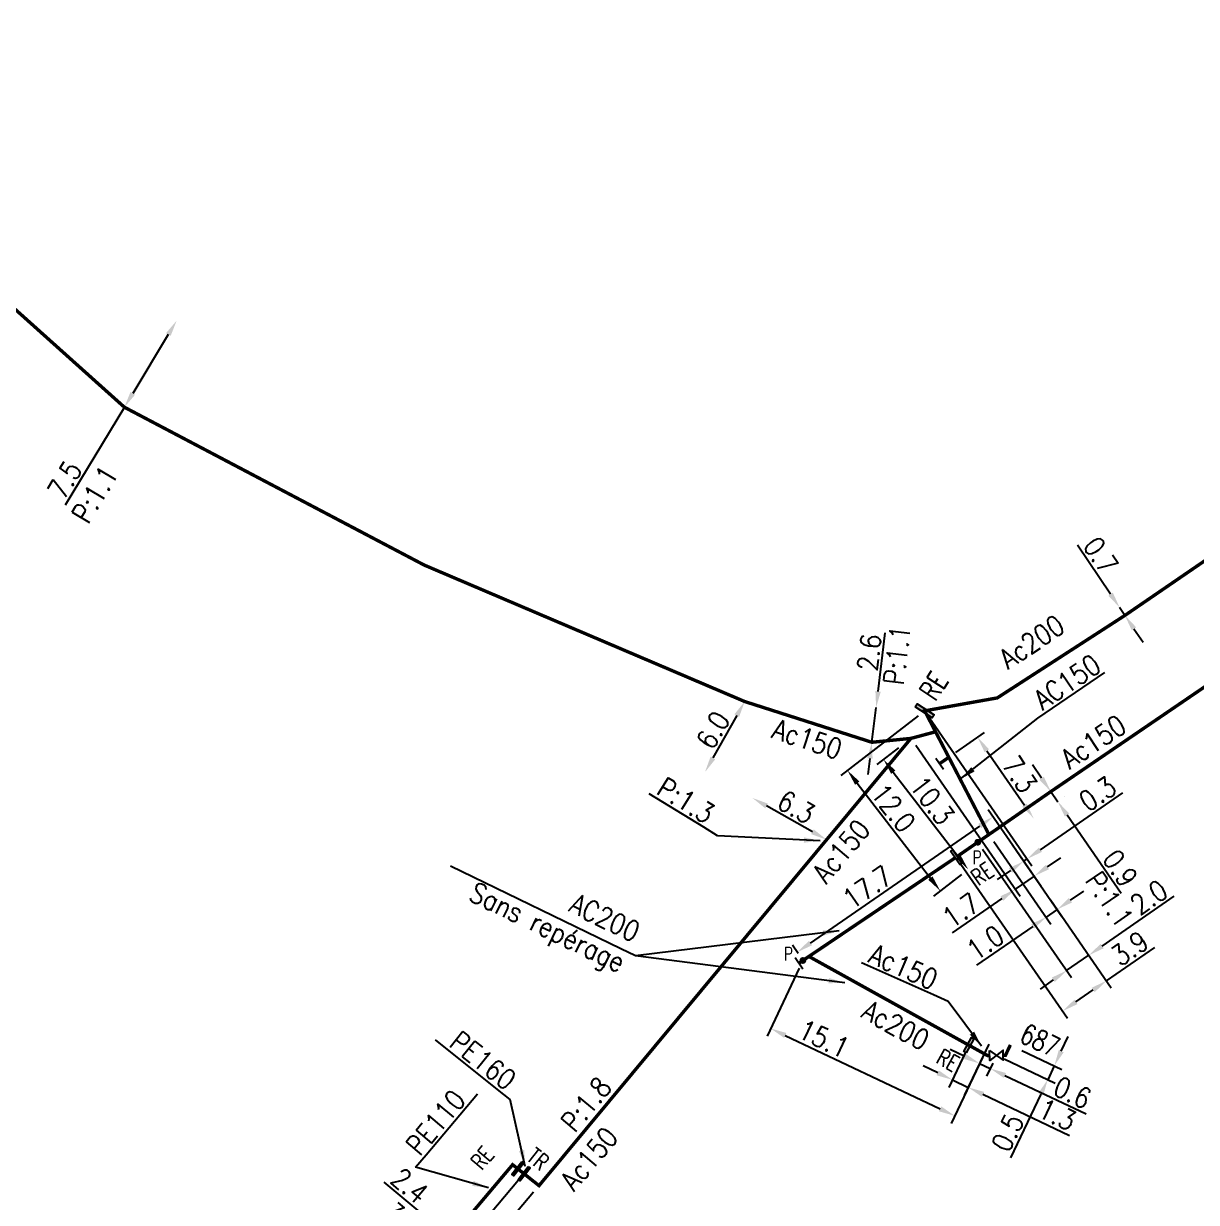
# Model space of a CAD drawing. Header units: millimetres. Extents: x 149999 to 151007, y 125999 to 127005.
# Drawn here: x 150736.1 to 150823, y 126593.9 to 126681.3 of the extents above; entities that cross this region are included whole.
import ezdxf
from ezdxf.enums import TextEntityAlignment as Align

# ---------------------------------------------------------------- set-up
doc = ezdxf.new("R2010")
doc.units = ezdxf.units.MM
doc.header["$PDMODE"] = 34
doc.linetypes.add('L_100_AP', pattern=[14, 10, -1.5, 1, -1.5])
doc.linetypes.add('L_100_PE', pattern=[14, 10, -1.5, 1, -1.5])
doc.layers.get('0').update_dxf_attribs({"linetype": 'CONTINUOUS'})
doc.layers.get('DEFPOINTS').update_dxf_attribs({"linetype": 'CONTINUOUS'})
for name, color, linetype in [('L_140', 3, 'CONTINUOUS'), ('L_300', 7, 'CONTINUOUS'), ('L_340', 7, 'CONTINUOUS')]:
    doc.layers.add(name, color=color, linetype=linetype)
doc.styles.add('G_ROMANS', font='ROMANS.SHX', dxfattribs={"width": 0.75})
doc.styles.get("Standard").update_dxf_attribs({"font": 'romans.shx', "width": 0.85})
doc.dimstyles.get("Standard").update_dxf_attribs({"dimtxt": 1.5, "dimasz": 1.2, "dimexe": 0.625, "dimexo": 0.625, "dimgap": 0.25, "dimtad": 1, "dimdec": 1, "dimzin": 0, "dimdsep": 46, "dimtxsty": 'Standard', "dimcen": -0.5, "dimadec": 0, "dimazin": 0, "dimtfac": 1, "dimtdec": 1, "dimtmove": 0, "dimatfit": 3, "dimfxl": 0, "dimtolj": 1, "dimtzin": 0, "dimarcsym": 0})

# ---------------------------------------------------------------- blocks, each defined once
blk = doc.blocks.new('L_340_07')
at = {"color": 0, "linetype": 'Continuous', "const_width": 0.25, "flags": 128}
blk.add_lwpolyline([(0, 0), (0.35, 0)], dxfattribs=at)
at = {"color": 0, "linetype": 'Continuous', "flags": 128}
blk.add_lwpolyline([(0.35, -0.5), (0.35, 0.5)], dxfattribs=at)
at = {"color": 0, "linetype": 'Continuous', "width": 0.75, "flags": 3}
for tag, p in [('DEF_LEG', (0.723, -3.465)), ('DEF_COUP', (0.723, -5.965)), ('DEF_TYPE', (0.723, -8.465))]:
    blk.add_attdef(tag, text='', height=1.2, dxfattribs=at).set_placement(p, align=Align.MIDDLE)
blk = doc.blocks.new('L_340_20')
at = {"linetype": 'Continuous'}
blk.add_hatch(color=0, dxfattribs=at).paths.add_polyline_path([(0.125, 0.75), (-0.125, 0.75), (-0.125, -0.75), (0.125, -0.75)])
at = {"color": 0, "linetype": 'Continuous'}
blk.add_lwpolyline([(-0.125, 0.75), (0.125, 0.75), (0.125, -0.75), (-0.125, -0.75)], close=True, dxfattribs=at)
at = {"color": 0, "linetype": 'Continuous', "width": 0.75}
for tag, height, flags, p in [('RE', 1, 8, (0, 1.867)), ('DEF_LEG', 1.2, 3, (0, -5)), ('DEF_COUP', 1.2, 3, (0, -7.5)), ('DEF_TYPE', 1.2, 3, (0, -10))]:
    blk.add_attdef(tag, text='', height=height, dxfattribs=dict(at, flags=flags)).set_placement(p, align=Align.MIDDLE)
blk = doc.blocks.new('L_300_09')
at = {"color": 0, "linetype": 'Continuous', "flags": 128}
blk.add_lwpolyline([(-1, 0.75), (1, -0.75), (1, 0.75), (-1, -0.75), (-1, 0.75)], dxfattribs=at)
at = {"color": 0, "linetype": 'Continuous', "width": 0.75}
blk.add_attdef('NUM', text='', height=1.5, dxfattribs=at).set_placement((0, 2.1), align=Align.MIDDLE_CENTER)
at = {"color": 0, "linetype": 'Continuous', "width": 0.75, "flags": 3}
for tag, p in [('DEF_LEG', (0, -5)), ('DEF_COUP', (0, -7.5)), ('DEF_TYPE', (0, -10))]:
    blk.add_attdef(tag, text='', height=1.2, dxfattribs=at).set_placement(p, align=Align.MIDDLE)
blk = doc.blocks.new('L_340_19')
at = {"linetype": 'Continuous'}
blk.add_hatch(color=0, dxfattribs=at).paths.add_polyline_path([(0.12, 0.75), (-0.12, 0.75), (-0.12, -0.75), (0.12, -0.75)])
at = {"color": 0, "linetype": 'Continuous'}
blk.add_lwpolyline([(-0.12, 0.75), (0.12, 0.75), (0.12, -0.75), (-0.12, -0.75)], close=True, dxfattribs=at)
at = {"color": 0, "linetype": 'Continuous', "width": 0.75}
for tag, height, flags, p in [('TR', 1, 8, (0, 1.98)), ('DEF_LEG', 1.2, 3, (0, -5)), ('DEF_COUP', 1.2, 3, (0, -7.5)), ('DEF_TYPE', 1.2, 3, (0, -10))]:
    blk.add_attdef(tag, text='', height=height, dxfattribs=dict(at, flags=flags)).set_placement(p, align=Align.MIDDLE)
blk = doc.blocks.new('*D327')
at = {"layer": 'DEFPOINTS', "color": 0, "linetype": 'Continuous', "transparency": 16777216}
for p in [(150799.259, 126630.586), (150799.259, 126630.586), (150798.945, 126628.005)]:
    blk.add_point(p, dxfattribs=at)
at = {"layer": 'L_140', "color": 0, "linetype": 'Continuous', "lineweight": -2, "transparency": 16777216}
for p, q in [((150799.404, 126631.777), (150799.933, 126636.117)), ((150798.945, 126628.005), (150799.259, 126630.586)), ((150798.799, 126626.814), (150798.654, 126625.623))]:
    blk.add_line(p, q, dxfattribs=at)
at = {"layer": 'L_140', "color": 0, "linetype": 'Continuous', "transparency": 16777216}
for points in [[(150799.206, 126631.801), (150799.603, 126631.753), (150799.259, 126630.586)], [(150798.601, 126626.838), (150798.998, 126626.79), (150798.945, 126628.005)]]:
    blk.add_solid(points, dxfattribs=at)
at = {"layer": 'L_140', "color": 0, "linetype": 'Continuous', "transparency": 16777216, "insert": (150798.749, 126634.663), "char_height": 1.5, "attachment_point": 5, "rotation": 83.05108}
blk.add_mtext('\\A1;2.6', dxfattribs=at)
blk = doc.blocks.new('*D328')
at = {"layer": 'DEFPOINTS', "color": 0, "linetype": 'Continuous', "transparency": 16777216}
for p in [(150817.305, 126637.991), (150817.305, 126637.991), (150817.696, 126637.41)]:
    blk.add_point(p, dxfattribs=at)
at = {"layer": 'L_140', "color": 0, "linetype": 'Continuous', "lineweight": -2, "transparency": 16777216}
for p, q in [((150816.634, 126638.986), (150814.19, 126642.61)), ((150817.696, 126637.41), (150817.305, 126637.991)), ((150818.367, 126636.415), (150819.038, 126635.42))]:
    blk.add_line(p, q, dxfattribs=at)
at = {"layer": 'L_140', "color": 0, "linetype": 'Continuous', "transparency": 16777216}
for points in [[(150816.8, 126639.097), (150816.468, 126638.874), (150817.305, 126637.991)], [(150818.533, 126636.527), (150818.201, 126636.304), (150817.696, 126637.41)]]:
    blk.add_solid(points, dxfattribs=at)
at = {"layer": 'L_140', "color": 0, "linetype": 'Continuous', "transparency": 16777216, "insert": (150815.906, 126641.854), "char_height": 1.5, "attachment_point": 5, "rotation": 303.99096}
blk.add_mtext('\\A1;0.7', dxfattribs=at)
blk = doc.blocks.new('*D329')
at = {"layer": 'DEFPOINTS', "color": 0, "linetype": 'Continuous', "transparency": 16777216}
for p in [(150804.645, 126626.892), (150810.932, 126622.364), (150810.932, 126622.364)]:
    blk.add_point(p, dxfattribs=at)
at = {"layer": 'L_140', "color": 0, "linetype": 'Continuous', "lineweight": -2, "transparency": 16777216}
for p, q in [((150805.159, 126627.247), (150807.294, 126628.724)), ((150807.463, 126627.381), (150810.25, 126623.351))]:
    blk.add_line(p, q, dxfattribs=at)
at = {"layer": 'L_140', "color": 0, "linetype": 'Continuous', "transparency": 16777216}
for points in [[(150807.627, 126627.495), (150807.298, 126627.268), (150806.78, 126628.368)], [(150810.414, 126623.465), (150810.085, 126623.237), (150810.932, 126622.364)]]:
    blk.add_solid(points, dxfattribs=at)
at = {"layer": 'L_140', "color": 0, "linetype": 'Continuous', "transparency": 16777216, "insert": (150809.892, 126625.627), "char_height": 1.5, "attachment_point": 5, "rotation": 304.66375}
blk.add_mtext('\\A1;7.3', dxfattribs=at)
blk = doc.blocks.new('*D330')
at = {"layer": 'DEFPOINTS', "color": 0, "linetype": 'Continuous', "transparency": 16777216}
for p in [(150789.52, 126631.026), (150786.577, 126625.798), (150786.577, 126625.798)]:
    blk.add_point(p, dxfattribs=at)
at = {"layer": 'L_140', "color": 0, "linetype": 'Continuous', "lineweight": -2, "transparency": 16777216}
blk.add_line((150788.932, 126629.98), (150787.165, 126626.843), dxfattribs=at)
at = {"layer": 'L_140', "color": 0, "linetype": 'Continuous', "transparency": 16777216}
for points in [[(150788.757, 126630.078), (150789.106, 126629.882), (150789.52, 126631.026)], [(150786.991, 126626.941), (150787.34, 126626.745), (150786.577, 126625.798)]]:
    blk.add_solid(points, dxfattribs=at)
at = {"layer": 'L_140', "color": 0, "linetype": 'Continuous', "transparency": 16777216, "insert": (150787.177, 126628.902), "char_height": 1.5, "attachment_point": 5, "rotation": 60.61853}
blk.add_mtext('\\A1;6.0', dxfattribs=at)
blk = doc.blocks.new('*D331')
at = {"layer": 'DEFPOINTS', "color": 0, "linetype": 'Continuous', "transparency": 16777216}
for p in [(150790.1, 126623.873), (150790.1, 126623.873), (150795.589, 126620.782)]:
    blk.add_point(p, dxfattribs=at)
at = {"layer": 'L_140', "color": 0, "linetype": 'Continuous', "lineweight": -2, "transparency": 16777216}
blk.add_line((150794.544, 126621.371), (150791.145, 126623.284), dxfattribs=at)
at = {"layer": 'L_140', "color": 0, "linetype": 'Continuous', "transparency": 16777216}
for points in [[(150791.243, 126623.458), (150791.047, 126623.11), (150790.1, 126623.873)], [(150794.642, 126621.545), (150794.446, 126621.196), (150795.589, 126620.782)]]:
    blk.add_solid(points, dxfattribs=at)
at = {"layer": 'L_140', "color": 0, "linetype": 'Continuous', "transparency": 16777216, "insert": (150793.335, 126623.199), "char_height": 1.5, "attachment_point": 5, "rotation": 330.61853}
blk.add_mtext('\\A1;6.3', dxfattribs=at)
blk = doc.blocks.new('*D332')
at = {"layer": 'DEFPOINTS', "color": 0, "linetype": 'Continuous', "transparency": 16777216}
for p in [(150812.205, 126624.349), (150812.72, 126623.601), (150812.722, 126623.602)]:
    blk.add_point(p, dxfattribs=at)
at = {"layer": 'L_140', "color": 0, "linetype": 'Continuous', "lineweight": -2, "transparency": 16777216}
for p, q in [((150811.522, 126625.336), (150810.84, 126626.323)), ((150812.719, 126624.705), (150812.719, 126624.705)), ((150812.205, 126624.349), (150812.722, 126623.602)), ((150813.234, 126623.956), (150813.236, 126623.957)), ((150813.404, 126622.615), (150817.41, 126616.821))]:
    blk.add_line(p, q, dxfattribs=at)
at = {"layer": 'L_140', "color": 0, "linetype": 'Continuous', "transparency": 16777216}
for points in [[(150811.687, 126625.45), (150811.358, 126625.222), (150812.205, 126624.349)], [(150813.569, 126622.728), (150813.24, 126622.501), (150812.722, 126623.602)]]:
    blk.add_solid(points, dxfattribs=at)
at = {"layer": 'L_140', "color": 0, "linetype": 'Continuous', "transparency": 16777216, "insert": (150817.348, 126618.669), "char_height": 1.5, "attachment_point": 5, "rotation": 304.66375}
blk.add_mtext('\\A1;0.9', dxfattribs=at)
blk = doc.blocks.new('*D333')
at = {"layer": 'DEFPOINTS', "color": 0, "linetype": 'Continuous', "transparency": 16777216}
for p in [(150801.838, 126628.293), (150810.969, 126618.077), (150810.969, 126618.077)]:
    blk.add_point(p, dxfattribs=at)
at = {"layer": 'L_140', "color": 0, "linetype": 'Continuous', "lineweight": -2, "transparency": 16777216}
for p, q in [((150802.193, 126627.779), (150809.926, 126616.596)), ((150811.956, 126618.76), (150812.943, 126619.442)), ((150810.969, 126618.077), (150809.571, 126617.11)), ((150808.584, 126616.428), (150804.882, 126613.868))]:
    blk.add_line(p, q, dxfattribs=at)
at = {"layer": 'L_140', "color": 0, "linetype": 'Continuous', "transparency": 16777216}
for points in [[(150811.842, 126618.924), (150812.07, 126618.595), (150810.969, 126618.077)], [(150808.47, 126616.592), (150808.698, 126616.263), (150809.571, 126617.11)]]:
    blk.add_solid(points, dxfattribs=at)
at = {"layer": 'L_140', "color": 0, "linetype": 'Continuous', "transparency": 16777216, "insert": (150805.543, 126615.541), "char_height": 1.5, "attachment_point": 5, "rotation": 34.66375}
blk.add_mtext('\\A1;1.7', dxfattribs=at)
blk = doc.blocks.new('*D334')
at = {"layer": 'DEFPOINTS', "color": 0, "linetype": 'Continuous', "transparency": 16777216}
for p in [(150801.413, 126627.983), (150806.082, 126618.579), (150806.082, 126618.579)]:
    blk.add_point(p, dxfattribs=at)
at = {"layer": 'L_140', "color": 0, "linetype": 'Continuous', "lineweight": -2, "transparency": 16777216}
for p, q in [((150800.918, 126627.602), (150799.303, 126626.359)), ((150800.53, 126625.79), (150805.349, 126619.53))]:
    blk.add_line(p, q, dxfattribs=at)
at = {"layer": 'L_140', "color": 0, "linetype": 'Continuous', "transparency": 16777216}
for points in [[(150800.689, 126625.912), (150800.372, 126625.667), (150799.798, 126626.74)], [(150805.508, 126619.652), (150805.191, 126619.408), (150806.082, 126618.579)]]:
    blk.add_solid(points, dxfattribs=at)
at = {"layer": 'L_140', "color": 0, "linetype": 'Continuous', "transparency": 16777216, "insert": (150803.409, 126623.69), "char_height": 1.5, "attachment_point": 5, "rotation": 307.59005}
blk.add_mtext('\\A1;10.3', dxfattribs=at)
blk = doc.blocks.new('*D335')
at = {"layer": 'DEFPOINTS', "color": 0, "linetype": 'Continuous', "transparency": 16777216}
for p in [(150806.795, 126620.597), (150811.848, 126616.807), (150815.022, 126612.216)]:
    blk.add_point(p, dxfattribs=at)
at = {"layer": 'L_300', "color": 0, "linetype": 'Continuous', "lineweight": -2, "transparency": 16777216}
for p, q in [((150807.15, 126620.083), (150813.732, 126610.565)), ((150812.203, 126616.293), (150815.377, 126611.702)), ((150816.009, 126612.899), (150821.35, 126616.592)), ((150813.377, 126611.079), (150815.022, 126612.216)), ((150812.39, 126610.396), (150811.403, 126609.714))]:
    blk.add_line(p, q, dxfattribs=at)
at = {"layer": 'L_300', "color": 0, "linetype": 'Continuous', "transparency": 16777216}
for points in [[(150815.895, 126613.063), (150816.123, 126612.734), (150815.022, 126612.216)], [(150812.276, 126610.561), (150812.504, 126610.232), (150813.377, 126611.079)]]:
    blk.add_solid(points, dxfattribs=at)
at = {"layer": 'L_300', "color": 0, "linetype": 'Continuous', "transparency": 16777216, "insert": (150819.477, 126616.513), "char_height": 1.5, "attachment_point": 5, "rotation": 34.66375}
blk.add_mtext('\\A1;2.0', dxfattribs=at)
blk = doc.blocks.new('*D336')
at = {"layer": 'DEFPOINTS', "color": 0, "linetype": 'Continuous', "transparency": 16777216}
for p in [(150807.926, 126622.478), (150811.848, 126616.807), (150793.832, 126611.828)]:
    blk.add_point(p, dxfattribs=at)
at = {"layer": 'L_300', "color": 0, "linetype": 'Continuous', "lineweight": -2, "transparency": 16777216}
for p, q in [((150811.492, 126617.321), (150807.571, 126622.992)), ((150794.396, 126613.122), (150806.939, 126621.796)), ((150793.476, 126612.342), (150793.053, 126612.954))]:
    blk.add_line(p, q, dxfattribs=at)
at = {"layer": 'L_300', "color": 0, "linetype": 'Continuous', "transparency": 16777216}
for points in [[(150806.825, 126621.96), (150807.053, 126621.631), (150807.926, 126622.478)], [(150794.282, 126613.287), (150794.51, 126612.958), (150793.409, 126612.44)]]:
    blk.add_solid(points, dxfattribs=at)
at = {"layer": 'L_300', "color": 0, "linetype": 'Continuous', "transparency": 16777216, "insert": (150798.616, 126617.256), "char_height": 1.5, "attachment_point": 5, "rotation": 34.66375}
blk.add_mtext('\\A1;17.7', dxfattribs=at)
blk = doc.blocks.new('*D337')
at = {"layer": 'DEFPOINTS', "color": 0, "linetype": 'Continuous', "transparency": 16777216}
for p in [(150807.617, 126621.166), (150808.952, 126620.995), (150812.675, 126615.611)]:
    blk.add_point(p, dxfattribs=at)
at = {"layer": 'L_140', "color": 0, "linetype": 'Continuous', "lineweight": -2, "transparency": 16777216}
for p, q in [((150807.973, 126620.652), (150812.208, 126614.528)), ((150809.307, 126620.481), (150813.03, 126615.097)), ((150813.662, 126616.293), (150814.649, 126616.976)), ((150812.675, 126615.611), (150811.852, 126615.042)), ((150810.865, 126614.36), (150806.693, 126611.475))]:
    blk.add_line(p, q, dxfattribs=at)
at = {"layer": 'L_140', "color": 0, "linetype": 'Continuous', "transparency": 16777216}
for points in [[(150813.548, 126616.458), (150813.775, 126616.129), (150812.675, 126615.611)], [(150810.751, 126614.524), (150810.979, 126614.195), (150811.852, 126615.042)]]:
    blk.add_solid(points, dxfattribs=at)
at = {"layer": 'L_140', "color": 0, "linetype": 'Continuous', "transparency": 16777216, "insert": (150807.354, 126613.147), "char_height": 1.5, "attachment_point": 5, "rotation": 34.66375}
blk.add_mtext('\\A1;1.0', dxfattribs=at)
blk = doc.blocks.new('*D338')
at = {"layer": 'DEFPOINTS', "color": 0, "linetype": 'Continuous', "transparency": 16777216}
for p in [(150805.191, 126619.488), (150811.848, 126616.807), (150816.33, 126610.325)]:
    blk.add_point(p, dxfattribs=at)
at = {"layer": 'L_340', "color": 0, "linetype": 'Continuous', "lineweight": -2, "transparency": 16777216}
for p, q in [((150805.547, 126618.974), (150813.436, 126607.564)), ((150812.203, 126616.293), (150816.685, 126609.811)), ((150816.33, 126610.325), (150819.9, 126612.794)), ((150814.068, 126608.761), (150815.343, 126609.643))]:
    blk.add_line(p, q, dxfattribs=at)
at = {"layer": 'L_340', "color": 0, "linetype": 'Continuous', "transparency": 16777216}
for points in [[(150815.229, 126609.807), (150815.457, 126609.478), (150816.33, 126610.325)], [(150813.954, 126608.925), (150814.182, 126608.596), (150813.081, 126608.078)]]:
    blk.add_solid(points, dxfattribs=at)
at = {"layer": 'L_340', "color": 0, "linetype": 'Continuous', "transparency": 16777216, "insert": (150818.052, 126612.732), "char_height": 1.5, "attachment_point": 5, "rotation": 34.66375}
blk.add_mtext('\\A1;3.9', dxfattribs=at)
blk = doc.blocks.new('*D339')
at = {"layer": 'DEFPOINTS', "color": 0, "linetype": 'Continuous', "transparency": 16777216}
for p in [(150793.832, 126611.828), (150807.876, 126606.202), (150805.083, 126600.315)]:
    blk.add_point(p, dxfattribs=at)
at = {"layer": 'L_300', "color": 0, "linetype": 'Continuous', "lineweight": -2, "transparency": 16777216}
for p, q in [((150793.564, 126611.263), (150791.173, 126606.224)), ((150792.525, 126606.275), (150803.999, 126600.83)), ((150807.608, 126605.637), (150804.815, 126599.751))]:
    blk.add_line(p, q, dxfattribs=at)
at = {"layer": 'L_300', "color": 0, "linetype": 'Continuous', "transparency": 16777216}
for points in [[(150792.611, 126606.455), (150792.439, 126606.094), (150791.441, 126606.789)], [(150804.085, 126601.011), (150803.913, 126600.649), (150805.083, 126600.315)]]:
    blk.add_solid(points, dxfattribs=at)
at = {"layer": 'L_300', "color": 0, "linetype": 'Continuous', "transparency": 16777216, "insert": (150795.377, 126606.028), "char_height": 1.5, "attachment_point": 5, "rotation": 334.61443}
blk.add_mtext('\\A1;15.1', dxfattribs=at)
blk = doc.blocks.new('*D340')
at = {"layer": 'DEFPOINTS', "color": 0, "linetype": 'Continuous', "transparency": 16777216}
for p in [(150774.278, 126595.137), (150765.661, 126590.042), (150765.661, 126590.042)]:
    blk.add_point(p, dxfattribs=at)
at = {"layer": 'L_140', "color": 0, "linetype": 'Continuous', "lineweight": -2, "transparency": 16777216}
for p, q in [((150773.875, 126594.659), (150767.78, 126587.436)), ((150765.661, 126590.042), (150762.32, 126592.862)), ((150767.266, 126588.688), (150766.578, 126589.268))]:
    blk.add_line(p, q, dxfattribs=at)
at = {"layer": 'L_140', "color": 0, "linetype": 'Continuous', "transparency": 16777216}
for points in [[(150766.707, 126589.421), (150766.449, 126589.116), (150765.661, 126590.042)], [(150767.395, 126588.841), (150767.137, 126588.535), (150768.183, 126587.914)]]:
    blk.add_solid(points, dxfattribs=at)
at = {"layer": 'L_140', "color": 0, "linetype": 'Continuous', "transparency": 16777216, "insert": (150764.177, 126592.603), "char_height": 1.5, "attachment_point": 5, "rotation": 319.83994}
blk.add_mtext('\\A1;3.3', dxfattribs=at)
blk = doc.blocks.new('*D343')
at = {"layer": 'DEFPOINTS', "color": 0, "linetype": 'Continuous', "transparency": 16777216}
for p in [(150807.876, 126606.202), (150806.128, 126605.551), (150806.084, 126602.425)]:
    blk.add_point(p, dxfattribs=at)
at = {"layer": 'L_340', "color": 0, "linetype": 'Continuous', "lineweight": -2, "transparency": 16777216}
for p, q in [((150807.608, 126605.637), (150805.816, 126601.86)), ((150805.86, 126604.986), (150804.641, 126602.417)), ((150803.825, 126603.496), (150802.741, 126604.011)), ((150804.909, 126602.982), (150806.084, 126602.425)), ((150807.168, 126601.91), (150813.6, 126598.858))]:
    blk.add_line(p, q, dxfattribs=at)
at = {"layer": 'L_340', "color": 0, "linetype": 'Continuous', "transparency": 16777216}
for points in [[(150803.911, 126603.677), (150803.739, 126603.316), (150804.909, 126602.982)], [(150807.254, 126602.091), (150807.082, 126601.729), (150806.084, 126602.425)]]:
    blk.add_solid(points, dxfattribs=at)
at = {"layer": 'L_340', "color": 0, "linetype": 'Continuous', "transparency": 16777216, "insert": (150812.678, 126600.402), "char_height": 1.5, "attachment_point": 5, "rotation": 334.61443}
blk.add_mtext('\\A1;1.3', dxfattribs=at)
blk = doc.blocks.new('*D344')
at = {"layer": 'DEFPOINTS', "color": 0, "linetype": 'Continuous', "transparency": 16777216}
for p in [(150807.876, 126606.202), (150808.179, 126604.794), (150806.925, 126604.197)]:
    blk.add_point(p, dxfattribs=at)
at = {"layer": 'L_300', "color": 0, "linetype": 'Continuous', "lineweight": -2, "transparency": 16777216}
for p, q in [((150807.608, 126605.637), (150806.657, 126603.633)), ((150805.841, 126604.712), (150804.757, 126605.226)), ((150806.925, 126604.197), (150807.718, 126603.821)), ((150807.911, 126604.229), (150807.45, 126603.257)), ((150808.802, 126603.307), (150814.815, 126600.454))]:
    blk.add_line(p, q, dxfattribs=at)
at = {"layer": 'L_300', "color": 0, "linetype": 'Continuous', "transparency": 16777216}
for points in [[(150805.927, 126604.893), (150805.755, 126604.531), (150806.925, 126604.197)], [(150808.887, 126603.488), (150808.716, 126603.126), (150807.718, 126603.821)]]:
    blk.add_solid(points, dxfattribs=at)
at = {"layer": 'L_300', "color": 0, "linetype": 'Continuous', "transparency": 16777216, "insert": (150813.811, 126602.037), "char_height": 1.5, "attachment_point": 5, "rotation": 334.61443}
blk.add_mtext('\\A1;0.6', dxfattribs=at)
blk = doc.blocks.new('*D345')
at = {"layer": 'DEFPOINTS', "color": 0, "linetype": 'Continuous', "transparency": 16777216}
for p in [(150809.502, 126605.431), (150808.179, 126604.794), (150812.463, 126604.026)]:
    blk.add_point(p, dxfattribs=at)
at = {"layer": 'L_300', "color": 0, "linetype": 'Continuous', "lineweight": -2, "transparency": 16777216}
for p, q in [((150812.977, 126605.11), (150813.492, 126606.194)), ((150808.744, 126604.526), (150812.538, 126602.725)), ((150810.066, 126605.163), (150813.027, 126603.758)), ((150812.463, 126604.026), (150811.973, 126602.993)), ((150811.459, 126601.909), (150809.226, 126597.204))]:
    blk.add_line(p, q, dxfattribs=at)
at = {"layer": 'L_300', "color": 0, "linetype": 'Continuous', "transparency": 16777216}
for points in [[(150812.797, 126605.195), (150813.158, 126605.024), (150812.463, 126604.026)], [(150811.278, 126601.995), (150811.639, 126601.824), (150811.973, 126602.993)]]:
    blk.add_solid(points, dxfattribs=at)
at = {"layer": 'L_300', "color": 0, "linetype": 'Continuous', "transparency": 16777216, "insert": (150809.002, 126599.066), "char_height": 1.5, "attachment_point": 5, "rotation": 64.61443}
blk.add_mtext('\\A1;0.5', dxfattribs=at)
blk = doc.blocks.new('*D626')
at = {"layer": 'DEFPOINTS', "color": 0, "linetype": 'Continuous', "transparency": 16777216}
for p in [(150773.172, 126596.015), (150767.119, 126591.771), (150767.119, 126591.771)]:
    blk.add_point(p, dxfattribs=at)
at = {"layer": 'L_340', "color": 0, "linetype": 'Continuous', "lineweight": -2, "transparency": 16777216}
for p, q in [((150766.202, 126592.545), (150762.815, 126595.403)), ((150772.769, 126595.537), (150768.159, 126590.075)), ((150768.563, 126590.553), (150767.119, 126591.771)), ((150769.48, 126589.779), (150770.397, 126589.005))]:
    blk.add_line(p, q, dxfattribs=at)
at = {"layer": 'L_340', "color": 0, "linetype": 'Continuous', "transparency": 16777216}
for points in [[(150766.331, 126592.698), (150766.073, 126592.392), (150767.119, 126591.771)], [(150769.609, 126589.932), (150769.351, 126589.626), (150768.563, 126590.553)]]:
    blk.add_solid(points, dxfattribs=at)
at = {"layer": 'L_340', "color": 0, "linetype": 'Continuous', "transparency": 16777216, "insert": (150764.695, 126595.125), "char_height": 1.5, "attachment_point": 5, "rotation": 319.83994}
blk.add_mtext('\\A1;2.4', dxfattribs=at)
blk = doc.blocks.new('*D633')
at = {"layer": 'DEFPOINTS', "color": 0, "linetype": 'Continuous', "transparency": 16777216}
for p in [(150802.857, 126630.336), (150808.952, 126620.995), (150810.202, 126619.187)]:
    blk.add_point(p, dxfattribs=at)
at = {"layer": 'L_340', "color": 0, "linetype": 'Continuous', "lineweight": -2, "transparency": 16777216}
for p, q in [((150803.212, 126629.822), (150810.804, 126618.844)), ((150811.436, 126620.04), (150817.543, 126624.264)), ((150809.307, 126620.481), (150810.557, 126618.673)), ((150810.202, 126619.187), (150810.449, 126619.358)), ((150809.215, 126618.504), (150808.228, 126617.822))]:
    blk.add_line(p, q, dxfattribs=at)
at = {"layer": 'L_340', "color": 0, "linetype": 'Continuous', "transparency": 16777216}
for points in [[(150811.322, 126620.205), (150811.549, 126619.876), (150810.449, 126619.358)], [(150809.101, 126618.669), (150809.329, 126618.34), (150810.202, 126619.187)]]:
    blk.add_solid(points, dxfattribs=at)
at = {"layer": 'L_340', "color": 0, "linetype": 'Continuous', "transparency": 16777216, "insert": (150815.67, 126624.184), "char_height": 1.5, "attachment_point": 5, "rotation": 34.66375}
blk.add_mtext('\\A1;0.3', dxfattribs=at)
blk = doc.blocks.new('*D634')
at = {"layer": 'DEFPOINTS', "color": 0, "linetype": 'Continuous', "transparency": 16777216}
for p in [(150802.857, 126630.336), (150806.082, 126618.579), (150804.013, 126616.986)]:
    blk.add_point(p, dxfattribs=at)
at = {"layer": 'L_340', "color": 0, "linetype": 'Continuous', "lineweight": -2, "transparency": 16777216}
for p, q in [((150802.362, 126629.955), (150796.634, 126625.546)), ((150797.862, 126624.976), (150803.281, 126617.937)), ((150805.586, 126618.197), (150803.517, 126616.605))]:
    blk.add_line(p, q, dxfattribs=at)
at = {"layer": 'L_340', "color": 0, "linetype": 'Continuous', "transparency": 16777216}
for points in [[(150798.02, 126625.098), (150797.703, 126624.854), (150797.13, 126625.927)], [(150803.439, 126618.059), (150803.122, 126617.815), (150804.013, 126616.986)]]:
    blk.add_solid(points, dxfattribs=at)
at = {"layer": 'L_340', "color": 0, "linetype": 'Continuous', "transparency": 16777216, "insert": (150800.535, 126623.143), "char_height": 1.5, "attachment_point": 5, "rotation": 307.59005}
blk.add_mtext('\\A1;12.0', dxfattribs=at)
blk = doc.blocks.new('*D636')
at = {"layer": 'DEFPOINTS', "color": 0, "linetype": 'Continuous', "transparency": 16777216}
for p in [(150747.429, 126659.264), (150747.429, 126659.264), (150743.553, 126652.843)]:
    blk.add_point(p, dxfattribs=at)
at = {"layer": 'L_140', "color": 0, "linetype": 'Continuous', "lineweight": -2, "transparency": 16777216}
for p, q in [((150746.808, 126658.236), (150744.173, 126653.87)), ((150743.553, 126652.843), (150739.174, 126645.589))]:
    blk.add_line(p, q, dxfattribs=at)
at = {"layer": 'L_140', "color": 0, "linetype": 'Continuous', "transparency": 16777216}
for points in [[(150746.637, 126658.34), (150746.98, 126658.133), (150747.429, 126659.264)], [(150744.002, 126653.973), (150744.344, 126653.767), (150743.553, 126652.843)]]:
    blk.add_solid(points, dxfattribs=at)
at = {"layer": 'L_140', "color": 0, "linetype": 'Continuous', "transparency": 16777216, "insert": (150739.137, 126647.463), "char_height": 1.5, "attachment_point": 5, "rotation": 58.88333}
blk.add_mtext('\\A1;7.5', dxfattribs=at)
blk = doc.blocks.new('L_300_12')
at = {"color": 0, "linetype": 'Continuous', "const_width": 0.248, "flags": 128}
blk.add_lwpolyline([(-0.126, 0, 1), (0.126, 0, 1)], format="xyb", close=True, dxfattribs=at)
at = {"linetype": 'Continuous', "style": 'G_ROMANS', "width": 0.75}
blk.add_attdef('P', text='', height=1, dxfattribs=at).set_placement((0, 1.331), align=Align.MIDDLE_CENTER)
at = {"color": 0, "linetype": 'Continuous', "width": 0.75, "flags": 3}
for tag, p in [('DEF_LEG', (0, -5)), ('DEF_COUP', (0, -7.5)), ('DEF_TYPE', (0, -10))]:
    blk.add_attdef(tag, text='', height=1.2, dxfattribs=at).set_placement(p, align=Align.MIDDLE)

msp = doc.modelspace()

# ---------------------------------------------------------------- linework, layer by layer
at = {"layer": 'L_140', "linetype": 'L_100_AP', "flags": 128}
for points in [[(150803.663, 126628.783, 0.25, 0.25, 0), (150801.838, 126628.293, 0.25, 0.25, 0), (150798.945, 126628.005, 0.25, 0.25, 0), (150789.52, 126631.026, 0.25, 0.25, 0), (150765.77, 126641.142, 0.25, 0.25, 0), (150743.553, 126652.843, 0.25, 0.25, 0), (150719.049, 126674.831, 0.25, 0.25, 0), (150698.958, 126695.904, 0.25, 0.25, 0), (150681.618, 126726.048, 0.25, 0.25, 0), (150670.292, 126756.342, 0.25, 0.25, 0), (150665.815, 126776.449, 0.25, 0.25, 0), (150662.199, 126792.229, 0.25, 0.25, 0), (150656.014, 126819.25, 0.25, 0.25, 0), (150650.45, 126842.833, 0.25, 0.25, 0), (150648.535, 126850.965, 0.25, 0.25, 0), (150647.647, 126853.595, 0.25, 0.25, 0), (150647.179, 126855.653, 0.25, 0.25, 0), (150646.861, 126857.048, 0.25, 0.25, 0), (150647.637, 126857.224, 0.25, 0.25, 0), (150647.366, 126858.417, 0.25, 0.25, 0), (150647.092, 126859.621, 0.25, 0.25, 0), (150646.984, 126860.094, 0.25, 0.25, 0), (150646.576, 126862.397, 0.25, 0.25, 0), (150644.509, 126869.989, 0.25, 0.25, 0), (150642.98, 126876.396, 0.25, 0.25, 0), (150642.98, 126876.396, 0.25, 0.25, 0), (150642.98, 126876.396, 0.25, 0.25, 0), (150640.603, 126885.334, 0.25, 0.25, 0), (150639.307, 126890.625, 0.25, 0.25, 0), (150637.094, 126900.378, 0.25, 0.25, 0), (150635.86, 126909.429, 0.25, 0.25, 0), (150634.854, 126913.95, 0.25, 0.25, 0), (150634.038, 126919.504, 0.25, 0.25, 0), (150633.012, 126924.779, 0.25, 0.25, 0), (150632.522, 126927.334, 0.25, 0.25, 0), (150631.293, 126933.573, 0.25, 0.25, 0), (150630.756, 126936.069, 0.25, 0.25, 0), (150631.24, 126936.199, 0.25, 0.25, 0), (150629.787, 126941.334, 0.25, 0.25, 0), (150628.239, 126943.837, 0.25, 0.25, 0), (150627.935, 126944.338, 0, 0, 0)], [(150805.113, 126619.436, 0.25, 0.25, 0), (150794.278, 126612.128, 0.25, 0.25, 0), (150793.832, 126611.828, 0, 0, 0)]]:
    msp.add_lwpolyline(points, format="xyseb", dxfattribs=at)
at = {"layer": 'L_140', "linetype": 'L_100_AP', "const_width": 0.25}
for points in [[(150805.268, 126619.542), (150806.795, 126620.597), (150807.617, 126621.166), (150812.205, 126624.349), (150830.533, 126636.836), (150845.589, 126647.109), (150848.898, 126649.215), (150850.004, 126649.92), (150850.511, 126650.243), (150866.413, 126660.884), (150877.707, 126668.45), (150876.984, 126669.649), (150884.09, 126674.131), (150884.799, 126672.922), (150894.713, 126679.951), (150919.492, 126696.724)], [(150801.838, 126628.293), (150795.589, 126620.782), (150774.278, 126595.137), (150773.172, 126596.015)]]:
    msp.add_lwpolyline(points, dxfattribs=at)
at = {"layer": 'L_140', "linetype": 'L_100_PE'}
msp.add_lwpolyline([(150807.617, 126621.166, 0.25, 0.25, 0), (150807.617, 126621.166, 0.25, 0.25, 0), (150807.617, 126621.166, 0.25, 0.25, 0), (150807.617, 126621.166, 0.25, 0.25, 0), (150803.663, 126628.783, 0.25, 0.25, 0), (150802.857, 126630.336, 0.25, 0.25, 0), (150808.239, 126631.295, 0.25, 0.25, 0), (150817.696, 126637.41, 0.25, 0.25, 0), (150834.018, 126648.587, 0.25, 0.25, 0), (150838.402, 126651.836, 0.25, 0.25, 0), (150841.625, 126653.852, 0.25, 0.25, 0), (150845.757, 126656.694, 0.25, 0.25, 0), (150845.757, 126656.694, 0.25, 0.25, 0), (150850.359, 126659.665, 0.25, 0.25, 0), (150853.606, 126661.762, 0.25, 0.25, 0), (150861.936, 126668.026, 0.25, 0.25, 0), (150862.783, 126668.666, 0, 0, 0)], format="xyseb", dxfattribs=at)
at = {"layer": 'L_140', "linetype": 'L_100_PE', "const_width": 0.25, "flags": 128}
msp.add_lwpolyline([(150804.645, 126626.892), (150804.246, 126626.616)], dxfattribs=at)
at = {"layer": 'L_140', "linetype": 'L_100_AP', "const_width": 0.25, "flags": 128}
for points in [[(150807.679, 126604.785), (150807.513, 126604.782), (150806.128, 126605.551), (150794.278, 126612.128)], [(150809.208, 126605.57), (150808.845, 126604.805), (150808.679, 126604.802)]]:
    msp.add_lwpolyline(points, dxfattribs=at)
at = {"layer": 'L_140', "linetype": 'L_100_PE', "flags": 128}
msp.add_lwpolyline([(150773.172, 126596.015, 0.25, 0.25, 0), (150772.703, 126596.388, 0.25, 0.25, 0), (150772.322, 126596.69, 0.25, 0.25, 0), (150764.625, 126587.575, 0.25, 0.25, 0), (150759.081, 126581.16, 0.25, 0.25, 0), (150752.872, 126574.113, 0.25, 0.25, 0), (150752.872, 126574.113, 0.25, 0.25, 0), (150752.872, 126574.113, 0.25, 0.25, 0), (150752.872, 126574.113, 0.25, 0.25, 0), (150741.396, 126560.513, 0.25, 0.25, 0), (150733.648, 126551.997, 0.25, 0.25, 0), (150722.304, 126540.199, 0.25, 0.25, 0), (150708.916, 126526.245, 0.25, 0.25, 0), (150705.533, 126523.265, 0.25, 0.25, 0), (150705.272, 126522.68, 0.25, 0.25, 0), (150705.272, 126522.68, 0.25, 0.25, 0), (150685.511, 126500.024, 0.25, 0.25, 0), (150674.548, 126487.863, 0.25, 0.25, 0), (150669.778, 126482.511, 0.25, 0.25, 0), (150665.202, 126477.246, 0.25, 0.25, 0), (150662.177, 126473.492, 0.25, 0.25, 0), (150659.836, 126470.241, 0.25, 0.25, 0), (150659.836, 126470.241, 0.25, 0.25, 0), (150654.084, 126451.33, 0.25, 0.25, 0), (150651.381, 126438.703, 0.25, 0.25, 0), (150649.297, 126428.569, 0.25, 0.25, 0), (150646.196, 126416.887, 0.25, 0.25, 0), (150646.543, 126416.397, 0.25, 0.25, 0), (150646.269, 126415.195, 0.25, 0.25, 0), (150645.673, 126414.943, 0.25, 0.25, 0), (150641.547, 126399.545, 0.25, 0.25, 0), (150649.602, 126398.118, 0, 0, 0)], format="xyseb", dxfattribs=at)

# ---------------------------------------------------------------- block references
at = {"layer": 'L_300'}
ref = msp.add_blockref('L_300_12', (150806.795, 126620.597), dxfattribs=dict(at, rotation=34.6637504237373))
ref.add_attrib('P', 'P', dxfattribs={"layer": '0', "linetype": 'Continuous', "height": 1, "style": 'G_ROMANS', "width": 0.75}).set_placement((150806.735, 126619.462), align=Align.MIDDLE_CENTER)
ref = msp.add_blockref('L_300_12', (150793.832, 126611.828), dxfattribs=dict(at, rotation=33.99642738126583))
ref.add_attrib('P', 'P', dxfattribs={"layer": '0', "linetype": 'Continuous', "height": 1, "style": 'G_ROMANS', "width": 0.75}).set_placement((150792.758, 126612.318), align=Align.MIDDLE_CENTER)
ref = msp.add_blockref('L_300_09', (150808.179, 126604.794), dxfattribs=dict(at, xscale=0.4999999999869773, yscale=0.4999999999869773, zscale=0.4999999999869773, rotation=0.9928670564941637))
ref.add_attrib('NUM', '687', dxfattribs={"layer": '0', "color": 0, "linetype": 'Continuous', "height": 1.5, "rotation": 334.06103, "width": 0.75}).set_placement((150811.41, 126605.905), align=Align.MIDDLE_CENTER)
at = {"layer": 'L_340'}
ref = msp.add_blockref('L_340_20', (150802.857, 126630.336), dxfattribs=dict(at, rotation=56.93298979634182))
ref.add_attrib('RE', 'RE', dxfattribs={"layer": '0', "color": 0, "linetype": 'Continuous', "height": 1.5, "rotation": 56.93299, "width": 0.75, "flags": 8}).set_placement((150803.529, 126632.193), align=Align.MIDDLE)
for p, rotation in [((150804.246, 126626.616), 214.6637504258529), ((150793.832, 126611.828), 213.996427382358)]:
    msp.add_blockref('L_340_07', p, dxfattribs=dict(at, rotation=rotation))
ref = msp.add_blockref('L_340_20', (150805.191, 126619.488), dxfattribs=dict(at, xscale=0.7999999999989733, yscale=0.7999999999989733, zscale=0.7999999999989733, rotation=34.66375044343873))
ref.add_attrib('RE', 'RE', dxfattribs={"layer": '0', "color": 0, "linetype": 'Continuous', "height": 1.2, "rotation": 34.66375, "width": 0.75, "flags": 8}).set_placement((150807.129, 126618.262), align=Align.MIDDLE)
ref = msp.add_blockref('L_340_20', (150806.128, 126605.551), dxfattribs=dict(at, xscale=0.8000000000084915, yscale=0.8000000000084915, zscale=0.8000000000084915, rotation=150.9687278328519))
ref.add_attrib('RE', 'RE', dxfattribs={"layer": '0', "color": 0, "linetype": 'Continuous', "height": 1.2, "rotation": 330.96873, "width": 0.75, "flags": 8}).set_placement((150804.585, 126604.436), align=Align.MIDDLE)
ref = msp.add_blockref('L_340_20', (150772.703, 126596.388), dxfattribs=dict(at, xscale=0.8000000000063124, yscale=0.8000000000063124, zscale=0.8000000000063124, rotation=321.5441578189776))
ref.add_attrib('RE', 'RE', dxfattribs={"layer": '0', "color": 0, "linetype": 'Continuous', "height": 1.2, "rotation": 49.66427, "width": 0.75, "flags": 8}).set_placement((150770.084, 126597.194), align=Align.MIDDLE)
ref = msp.add_blockref('L_340_19', (150773.172, 126596.015), dxfattribs=dict(at, xscale=0.8000000000063124, yscale=0.8000000000063124, zscale=0.8000000000063124, rotation=321.5441578189776))
ref.add_attrib('TR', 'TR', dxfattribs={"layer": '0', "color": 0, "linetype": 'Continuous', "height": 1.2, "rotation": 321.54416, "width": 0.75, "flags": 8}).set_placement((150774.205, 126597.112), align=Align.MIDDLE)

# ---------------------------------------------------------------- texts
at = {"layer": 'L_140', "linetype": 'Continuous', "char_height": 1.5}
for s, insert, attachment_point, rotation in [('P:1.1', (150743.144, 126647.898), 9, 58.88333), ('Ac200', (150813.381, 126636.292), 9, 33.99643), ('P:1.1', (150801.824, 126636.58), 9, 83.05108), ('AC150', (150816.068, 126633.385), 9, 34.34995), ('Ac150', (150817.945, 126628.883), 9, 33.99643), ('Ac150', (150796.414, 126626.703), 9, 341.54295), ('P:1.3', (150786.646, 126621.897), 9, 328.398), ('Ac150', (150798.936, 126621.47), 9, 49.94761), ('P:1.1', (150814.673, 126617.757), 7, 304.66375), ('AC200\\PSans repérage', (150779.96, 126610.456), 9, 334.14767), ('Ac150', (150803.384, 126609.615), 9, 336.16569), ('Ac200', (150802.642, 126605.103), 9, 330.96873), ('PE160', (150771.803, 126602.127), 9, 321.54416), ('P:1.8', (150776.919, 126598.974), 7, 50.10543), ('PE110', (150765.426, 126597.247), 7, 49.79183), ('Ac150', (150780.248, 126598.666), 9, 49.94761)]:
    msp.add_mtext(s, dxfattribs=dict(at, insert=insert, attachment_point=attachment_point, rotation=rotation))

# ---------------------------------------------------------------- dimensions: what is measured, and where the dimension line sits
at = {"layer": 'L_140', "linetype": 'Continuous'}
for base, p1, p2, angle, picture, middle in [((150747.429, 126659.264), (150743.553, 126652.843), (150747.429, 126659.264), 238.88333, '*D636', (150739.994, 126646.947)), ((150817.305, 126637.991), (150817.696, 126637.41), (150817.305, 126637.991), 303.99096, '*D328', (150815.077, 126641.295)), ((150799.259, 126630.586), (150798.945, 126628.005), (150799.259, 126630.586), 263.05108, '*D327', (150799.741, 126634.542)), ((150786.577, 126625.798), (150789.52, 126631.026), (150786.577, 126625.798), 60.61853, '*D330', (150788.049, 126628.412)), ((150810.969, 126618.077), (150801.838, 126628.293), (150810.969, 126618.077), 214.66375, '*D333', (150806.112, 126614.719)), ((150810.932, 126622.364), (150804.645, 126626.892), (150810.932, 126622.364), 124.66375, '*D329', (150809.069, 126625.059)), ((150806.082, 126618.579), (150801.413, 126627.983), (150806.082, 126618.579), 127.59005, '*D334', (150802.616, 126623.08)), ((150812.722, 126623.602), (150812.205, 126624.349), (150812.72, 126623.601), 124.66375, '*D332', (150816.526, 126618.1)), ((150790.1, 126623.873), (150795.589, 126620.782), (150790.1, 126623.873), 330.61853, '*D331', (150792.845, 126622.327)), ((150812.675, 126615.611), (150807.617, 126621.166), (150808.952, 126620.995), 214.66375, '*D337', (150807.922, 126612.325)), ((150765.661, 126590.042), (150774.278, 126595.137), (150765.661, 126590.042), 319.83994, '*D340', (150763.532, 126591.839))]:
    dim = msp.add_linear_dim(base=base, p1=p1, p2=p2, angle=angle, dimstyle='Standard', dxfattribs=at)
    dim.commit()
    dim.dimension.update_dxf_attribs({"geometry": picture, "text_midpoint": middle, "dimtype": 160})
at = {"layer": 'L_300', "linetype": 'Continuous'}
for base, p1, p2, angle, picture, middle in [((150807.925981938, 126622.478173878), (150793.831962844, 126611.827600412), (150811.847677171, 126616.806863679), 214.663750426, '*D336', (150799.18470417, 126616.433604609)), ((150815.022, 126612.216), (150806.795, 126620.597), (150811.848, 126616.807), 214.66375, '*D335', (150820.046, 126615.69)), ((150805.083, 126600.315), (150793.832, 126611.828), (150807.876, 126606.202), 154.61443, '*D339', (150794.948, 126605.125))]:
    dim = msp.add_linear_dim(base=base, p1=p1, p2=p2, angle=angle, dimstyle='Standard', dxfattribs=at)
    dim.commit()
    dim.dimension.update_dxf_attribs({"geometry": picture, "text_midpoint": middle, "dimtype": 160})
for base, p2, angle, text, picture, middle in [((150806.925, 126604.197), (150807.876, 126606.202), 334.61443, '0.6', '*D344', (150813.382, 126601.133)), ((150812.463, 126604.026), (150809.502, 126605.431), 244.61443, '0.5', '*D345', (150809.906, 126598.637))]:
    dim = msp.add_linear_dim(base=base, p1=(150808.179, 126604.794), p2=p2, angle=angle, text=text, dimstyle='Standard', dxfattribs=at)
    dim.commit()
    dim.dimension.update_dxf_attribs({"geometry": picture, "text_midpoint": middle, "dimtype": 160})
at = {"layer": 'L_340', "linetype": 'Continuous'}
for base, p1, p2, angle, text, picture, middle in [((150804.013, 126616.986), (150802.857, 126630.336), (150806.082, 126618.579), 127.59005, '12.0', '*D634', (150799.742, 126622.533)), ((150767.119, 126591.771), (150773.172, 126596.015), (150767.119, 126591.771), 319.83994, '2.4', '*D626', (150764.05, 126594.361))]:
    dim = msp.add_linear_dim(base=base, p1=p1, p2=p2, angle=angle, text=text, dimstyle='Standard', dxfattribs=at)
    dim.commit()
    dim.dimension.update_dxf_attribs({"geometry": picture, "text_midpoint": middle, "dimtype": 160})
for base, p1, p2, angle, picture, middle in [((150810.202, 126619.187), (150802.857, 126630.336), (150808.952, 126620.995), 34.66375, '*D633', (150816.239, 126623.362)), ((150816.32986, 126610.32501), (150805.19103, 126619.48835), (150811.84768, 126616.80686), 214.66375, '*D338', (150818.62112, 126611.90942)), ((150806.084, 126602.425), (150806.128, 126605.551), (150807.876, 126606.202), 154.61443, '*D343', (150812.25, 126599.499))]:
    dim = msp.add_linear_dim(base=base, p1=p1, p2=p2, angle=angle, dimstyle='Standard', dxfattribs=at)
    dim.commit()
    dim.dimension.update_dxf_attribs({"geometry": picture, "text_midpoint": middle, "dimtype": 160})

# ---------------------------------------------------------------- leaders
at = {"layer": 'L_140', "linetype": 'Continuous', "annotation_type": 0, "has_hookline": 1}
for points, hookline_direction, text_width, horizontal_direction in [([(150805.492, 126625.261), (150811.241, 126629.783)], 0, 5.768, (0.825607, 0.564246, 0)), ([(150795.109, 126620.699), (150787.507, 126621.073), (150786.485, 126621.702)], 1, 4.493, (0.851709, -0.524016, 0)), ([(150796.521, 126614.016), (150781.424, 126612.167), (150780.344, 126612.691)], 1, 13.782, (0.899921, -0.436053, 0)), ([(150807.075, 126605.471), (150804.609, 126608.8), (150803.512, 126609.285)], 1, 5.586, (0.914718, -0.404093, 0)), ([(150773.248, 126596.567), (150772.152, 126601.531), (150771.212, 126602.277)], 1, 5.646, (0.783088, -0.621911, 0)), ([(150770.535, 126594.976), (150765.133, 126596.513), (150765.907, 126597.429)], 0, 5.646, (0.645567, 0.763704, 0))]:
    msp.add_leader(points, dimstyle='Standard', dxfattribs=dict(at, hookline_direction=hookline_direction, text_width=text_width, horizontal_direction=horizontal_direction))
at = {"layer": 'L_140', "linetype": 'Continuous'}
msp.add_leader([(150796.935, 126610.179), (150781.424, 126612.167)], dimstyle='Standard', dxfattribs=at)

doc.saveas('drawing.dxf')
